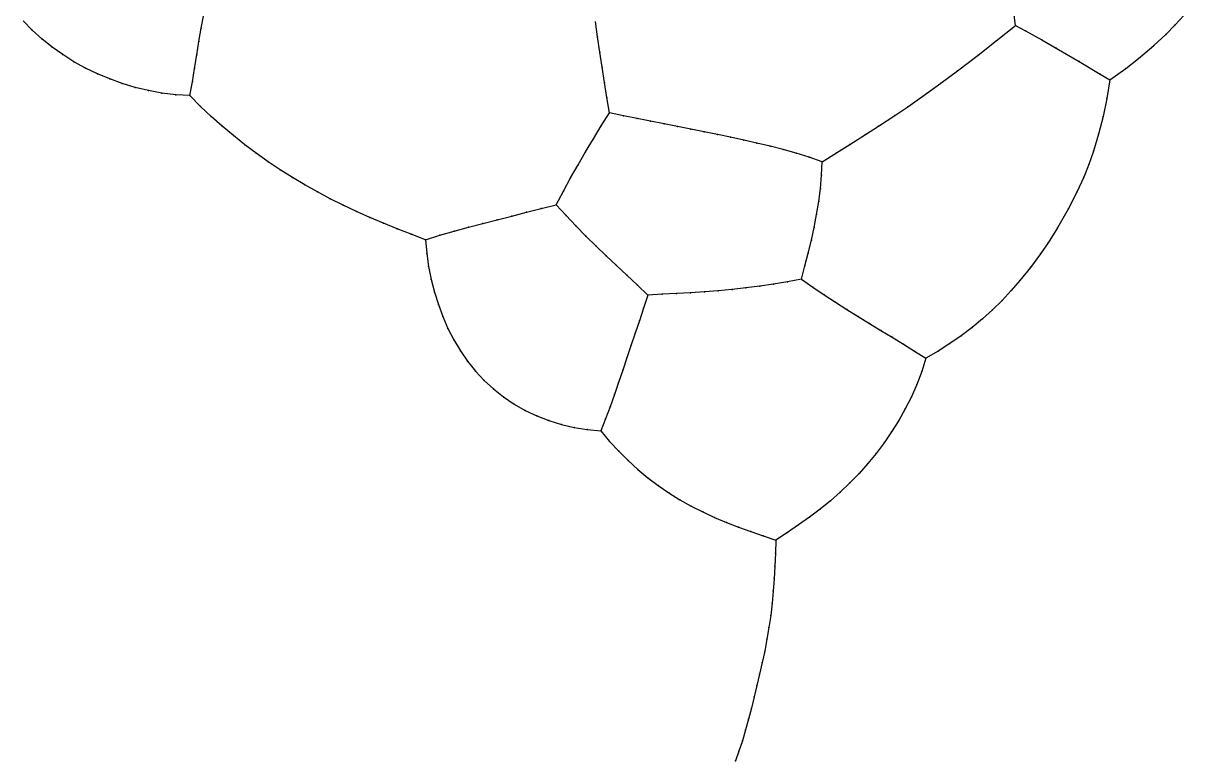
# Model space of a CAD drawing. Header units: inches. Extents: x -226 to 292, y -348 to 376.
# Drawn here: x -202.5 to 194.2, y -347.8 to -95.7 of the extents above; entities that cross this region are included whole.
import ezdxf

# ---------------------------------------------------------------- set-up
doc = ezdxf.new("R2010")
doc.units = ezdxf.units.IN
doc.header["$MEASUREMENT"] = 0
doc.layers.add('LED Branching2D$lines', color=7, linetype='Continuous')
doc.layers.add('LED Branching2D$points', color=7, linetype='Continuous')

msp = doc.modelspace()

# ---------------------------------------------------------------- linework, layer by layer
at = {"layer": 'LED Branching2D$lines'}
for p, q in [((136.62, -96.47), (135.73, -89.44)), ((-199.39, -98.06), (-202.5, -94.88)), ((-141.64, -97.36), (-140.76, -92.74)), ((-6.17, -100.41), (-6.92, -95.15)), ((191.27, -96.28), (194.18, -93.03)), ((-196.08, -101.05), (-199.39, -98.06)), ((-142.45, -101.97), (-141.64, -97.36)), ((130, -101.77), (136.62, -96.47)), ((136.62, -96.47), (140.09, -98.36)), ((140.09, -98.36), (145.67, -101.45)), ((188.05, -99.55), (191.27, -96.28)), ((-192.6, -103.86), (-196.08, -101.05)), ((-143.21, -106.58), (-142.45, -101.97)), ((-5.42, -105.61), (-6.17, -100.41)), ((123.89, -106.59), (130, -101.77)), ((145.67, -101.45), (150.58, -104.25)), ((183.99, -103.31), (188.05, -99.55)), ((-188.96, -106.46), (-192.6, -103.86)), ((-185.16, -108.86), (-188.96, -106.46)), ((-143.94, -111.18), (-143.21, -106.58)), ((-4.65, -110.77), (-5.42, -105.61)), ((116.86, -111.99), (123.89, -106.59)), ((150.58, -104.25), (158.4, -108.8)), ((178.68, -107.83), (183.99, -103.31)), ((-181.22, -111.05), (-185.16, -108.86)), ((-177.14, -113.03), (-181.22, -111.05)), ((-3.86, -115.93), (-4.65, -110.77)), ((158.4, -108.8), (165.65, -113.12)), ((174.36, -111.21), (178.68, -107.83)), ((-172.94, -114.78), (-177.14, -113.03)), ((-168.63, -116.32), (-172.94, -114.78)), ((-144.68, -115.8), (-143.94, -111.18)), ((111.18, -116.21), (116.86, -111.99)), ((165.65, -113.12), (168.91, -115.11)), ((168.91, -115.11), (174.36, -111.21)), ((-164.21, -117.64), (-168.63, -116.32)), ((-159.69, -118.73), (-164.21, -117.64)), ((-155.08, -119.59), (-159.69, -118.73)), ((-145.51, -120.46), (-144.68, -115.8)), ((-3.02, -121.1), (-3.86, -115.93)), ((106.24, -119.79), (111.18, -116.21)), ((168.91, -115.11), (167.89, -121.46)), ((-150.37, -120.18), (-155.08, -119.59)), ((-145.51, -120.46), (-150.37, -120.18)), ((-141.89, -124.13), (-145.51, -120.46)), ((-2.09, -126.34), (-3.02, -121.1)), ((99.82, -124.28), (106.24, -119.79)), ((167.89, -121.46), (166.61, -127.61)), ((-138.22, -127.61), (-141.89, -124.13)), ((-4.9, -130.82), (-2.09, -126.34)), ((2.66, -127.32), (-2.09, -126.34)), ((95.38, -127.3), (99.82, -124.28)), ((-134.49, -130.95), (-138.22, -127.61)), ((-7.61, -135.26), (-4.9, -130.82)), ((7.33, -128.27), (2.66, -127.32)), ((11.95, -129.2), (7.33, -128.27)), ((16.55, -130.13), (11.95, -129.2)), ((21.13, -131.04), (16.55, -130.13)), ((89.88, -130.91), (95.38, -127.3)), ((166.61, -127.61), (165.06, -133.63)), ((-130.67, -134.15), (-134.49, -130.95)), ((-126.78, -137.23), (-130.67, -134.15)), ((25.68, -131.94), (21.13, -131.04)), ((30.23, -132.85), (25.68, -131.94)), ((34.76, -133.77), (30.23, -132.85)), ((39.29, -134.72), (34.76, -133.77)), ((43.79, -135.68), (39.29, -134.72)), ((79.99, -137.22), (85.45, -133.77)), ((85.45, -133.77), (89.88, -130.91)), ((165.06, -133.63), (163.28, -139.5)), ((-122.82, -140.19), (-126.78, -137.23)), ((-10.26, -139.69), (-7.61, -135.26)), ((48.29, -136.68), (43.79, -135.68)), ((52.76, -137.74), (48.29, -136.68)), ((57.23, -138.87), (52.76, -137.74)), ((75.51, -140), (79.99, -137.22)), ((-118.78, -143.05), (-122.82, -140.19)), ((-12.85, -144.14), (-10.26, -139.69)), ((61.68, -140.11), (57.23, -138.87)), ((66.11, -141.47), (61.68, -140.11)), ((70.55, -143.04), (66.11, -141.47)), ((70.55, -143.04), (75.51, -140)), ((163.28, -139.5), (161.72, -143.97)), ((-114.68, -145.8), (-118.78, -143.05)), ((-110.5, -148.44), (-114.68, -145.8)), ((-15.39, -148.62), (-12.85, -144.14)), ((70.39, -147.66), (70.55, -143.04)), ((161.72, -143.97), (159.97, -148.31)), ((-106.26, -150.98), (-110.5, -148.44)), ((-17.88, -153.14), (-15.39, -148.62)), ((69.99, -152.18), (70.39, -147.66)), ((159.97, -148.31), (157.61, -153.52)), ((-101.94, -153.4), (-106.26, -150.98)), ((-97.55, -155.73), (-101.94, -153.4)), ((-20.31, -157.77), (-17.88, -153.14)), ((69.42, -156.65), (69.99, -152.18)), ((157.61, -153.52), (154.69, -159.23)), ((-93.1, -157.95), (-97.55, -155.73)), ((-88.59, -160.08), (-93.1, -157.95)), ((-25.47, -159.05), (-20.31, -157.77)), ((-16.95, -161.45), (-20.31, -157.77)), ((68.7, -161.09), (69.42, -156.65)), ((-84.01, -162.13), (-88.59, -160.08)), ((-79.38, -164.09), (-84.01, -162.13)), ((-40.45, -162.9), (-35.5, -161.62)), ((-35.5, -161.62), (-30.51, -160.34)), ((-30.51, -160.34), (-25.47, -159.05)), ((-13.58, -165), (-16.95, -161.45)), ((67.86, -165.5), (68.7, -161.09)), ((154.69, -159.23), (151.02, -165.71)), ((-74.68, -165.99), (-79.38, -164.09)), ((-69.9, -167.85), (-74.68, -165.99)), ((-55.2, -166.81), (-50.31, -165.45)), ((-50.31, -165.45), (-45.39, -164.16)), ((-45.39, -164.16), (-40.45, -162.9)), ((-10.17, -168.47), (-13.58, -165)), ((66.9, -169.89), (67.86, -165.5)), ((151.02, -165.71), (147.84, -170.8)), ((-65.01, -169.74), (-69.9, -167.85)), ((-65.01, -169.74), (-60.09, -168.21)), ((-65.01, -169.74), (-64.58, -174.38)), ((-60.09, -168.21), (-55.2, -166.81)), ((-6.71, -171.88), (-10.17, -168.47)), ((65.85, -174.28), (66.9, -169.89)), ((-64.58, -174.38), (-63.92, -178.9)), ((-3.23, -175.24), (-6.71, -171.88)), ((64.71, -178.69), (65.85, -174.28)), ((147.84, -170.8), (145.25, -174.57)), ((0.29, -178.56), (-3.23, -175.24)), ((145.25, -174.57), (141.82, -179.17)), ((-63.92, -178.9), (-63.03, -183.32)), ((3.84, -181.88), (0.29, -178.56)), ((7.41, -185.22), (3.84, -181.88)), ((63.49, -183.16), (64.71, -178.69)), ((141.82, -179.17), (138.18, -183.7)), ((-63.03, -183.32), (-61.93, -187.64)), ((11.02, -188.64), (7.41, -185.22)), ((44.51, -186.2), (39.79, -186.73)), ((49.22, -185.6), (44.51, -186.2)), ((53.95, -184.92), (49.22, -185.6)), ((58.68, -184.11), (53.95, -184.92)), ((63.49, -183.16), (58.68, -184.11)), ((63.49, -183.16), (67.4, -185.95)), ((67.4, -185.95), (71.29, -188.57)), ((138.18, -183.7), (135.21, -187.12)), ((-61.93, -187.64), (-60.61, -191.88)), ((11.02, -188.64), (9.54, -193.07)), ((15.94, -188.37), (11.02, -188.64)), ((20.77, -188.13), (15.94, -188.37)), ((25.56, -187.87), (20.77, -188.13)), ((30.32, -187.57), (25.56, -187.87)), ((35.06, -187.19), (30.32, -187.57)), ((39.79, -186.73), (35.06, -187.19)), ((71.29, -188.57), (75.16, -191.1)), ((135.21, -187.12), (132.08, -190.44)), ((-60.61, -191.88), (-59.08, -196)), ((9.54, -193.07), (8.1, -197.4)), ((75.16, -191.1), (79.02, -193.58)), ((79.02, -193.58), (82.88, -196)), ((128.8, -193.64), (125.38, -196.72)), ((132.08, -190.44), (128.8, -193.64)), ((-59.08, -196), (-57.32, -200.02)), ((8.1, -197.4), (6.67, -201.69)), ((82.88, -196), (86.74, -198.37)), ((125.38, -196.72), (121.81, -199.68)), ((-57.32, -200.02), (-55.33, -203.9)), ((6.67, -201.69), (5.24, -205.93)), ((86.74, -198.37), (90.6, -200.71)), ((90.6, -200.71), (94.46, -203.05)), ((121.81, -199.68), (118.11, -202.52)), ((-55.33, -203.9), (-53.08, -207.64)), ((5.24, -205.93), (3.83, -210.14)), ((94.46, -203.05), (98.33, -205.38)), ((98.33, -205.38), (102.17, -207.76)), ((114.26, -205.22), (110.26, -207.79)), ((118.11, -202.52), (114.26, -205.22)), ((-53.08, -207.64), (-50.6, -211.22)), ((3.83, -210.14), (2.43, -214.32)), ((102.17, -207.76), (106.04, -210.23)), ((106.04, -210.23), (104.62, -214.81)), ((110.26, -207.79), (106.04, -210.23)), ((-50.6, -211.22), (-47.86, -214.61)), ((-47.86, -214.61), (-44.89, -217.79)), ((-44.89, -217.79), (-41.7, -220.74)), ((2.43, -214.32), (1.01, -218.49)), ((104.62, -214.81), (102.95, -219.19)), ((-41.7, -220.74), (-38.3, -223.45)), ((1.01, -218.49), (-0.41, -222.64)), ((102.95, -219.19), (101.06, -223.42)), ((-38.3, -223.45), (-34.69, -225.89)), ((-34.69, -225.89), (-30.89, -228.06)), ((-0.41, -222.64), (-1.88, -226.79)), ((101.06, -223.42), (98.99, -227.52)), ((-30.89, -228.06), (-26.92, -229.94)), ((-26.92, -229.94), (-22.81, -231.53)), ((-1.88, -226.79), (-3.44, -230.92)), ((98.99, -227.52), (96.74, -231.5)), ((-22.81, -231.53), (-18.56, -232.84)), ((-18.56, -232.84), (-14.2, -233.89)), ((-14.2, -233.89), (-9.73, -234.64)), ((-3.44, -230.92), (-5.11, -235.08)), ((96.74, -231.5), (94.33, -235.37)), ((-9.73, -234.64), (-5.11, -235.08)), ((-5.11, -235.08), (-2.06, -238.68)), ((94.33, -235.37), (91.76, -239.12)), ((-2.06, -238.68), (1.08, -242.03)), ((91.76, -239.12), (89.05, -242.76)), ((1.08, -242.03), (4.31, -245.19)), ((4.31, -245.19), (7.63, -248.2)), ((89.05, -242.76), (86.18, -246.25)), ((7.63, -248.2), (11.04, -251.06)), ((83.18, -249.62), (80.05, -252.87)), ((86.18, -246.25), (83.18, -249.62)), ((11.04, -251.06), (14.57, -253.75)), ((14.57, -253.75), (18.22, -256.26)), ((80.05, -252.87), (76.78, -255.98)), ((18.22, -256.26), (21.98, -258.58)), ((76.78, -255.98), (73.39, -258.98)), ((21.98, -258.58), (25.83, -260.74)), ((25.83, -260.74), (29.76, -262.75)), ((73.39, -258.98), (69.89, -261.84)), ((29.76, -262.75), (33.76, -264.62)), ((33.76, -264.62), (37.83, -266.36)), ((66.26, -264.58), (62.53, -267.22)), ((69.89, -261.84), (66.26, -264.58)), ((37.83, -266.36), (41.95, -267.98)), ((41.95, -267.98), (46.15, -269.5)), ((46.15, -269.5), (50.41, -270.94)), ((62.53, -267.22), (58.71, -269.81)), ((50.41, -270.94), (54.76, -272.4)), ((54.76, -272.4), (54.68, -276.91)), ((58.71, -269.81), (54.76, -272.4)), ((54.68, -276.91), (54.45, -281.28)), ((54.45, -281.28), (54.17, -285.57)), ((54.17, -285.57), (53.84, -289.8)), ((53.84, -289.8), (53.46, -293.98)), ((53.46, -293.98), (52.98, -298.12)), ((52.98, -298.12), (52.39, -302.22)), ((52.39, -302.22), (51.7, -306.28)), ((51.7, -306.28), (50.93, -310.3)), ((50.93, -310.3), (50.09, -314.27)), ((50.09, -314.27), (49.17, -318.19)), ((49.17, -318.19), (48.26, -322.09)), ((48.26, -322.09), (47.35, -325.96)), ((47.35, -325.96), (46.4, -329.79)), ((46.4, -329.79), (45.42, -333.57)), ((45.42, -333.57), (44.37, -337.29)), ((43.3, -340.95), (42.12, -344.48)), ((44.37, -337.29), (43.3, -340.95)), ((42.12, -344.48), (41, -347.82))]:
    msp.add_line(p, q, dxfattribs=at)
at = {"layer": 'LED Branching2D$points'}
for p in [(-199.39, -98.06), (-141.64, -97.36), (136.62, -96.47), (140.09, -98.36), (191.27, -96.28), (-196.08, -101.05), (-142.45, -101.97), (-6.17, -100.41), (130, -101.77), (145.67, -101.45), (188.05, -99.55), (-192.6, -103.86), (-188.96, -106.46), (-143.21, -106.58), (-5.42, -105.61), (123.89, -106.59), (150.58, -104.25), (183.99, -103.31), (-185.16, -108.86), (-181.22, -111.05), (-4.65, -110.77), (158.4, -108.8), (178.68, -107.83), (-177.14, -113.03), (-172.94, -114.78), (-143.94, -111.18), (116.86, -111.99), (165.65, -113.12), (174.36, -111.21), (-168.63, -116.32), (-164.21, -117.64), (-159.69, -118.73), (-144.68, -115.8), (-3.86, -115.93), (111.18, -116.21), (168.91, -115.11), (-155.08, -119.59), (-150.37, -120.18), (-145.51, -120.46), (-3.02, -121.1), (106.24, -119.79), (167.89, -121.46), (-141.89, -124.13), (-2.09, -126.34), (99.82, -124.28), (-138.22, -127.61), (-4.9, -130.82), (2.66, -127.32), (7.33, -128.27), (11.95, -129.2), (16.55, -130.13), (95.38, -127.3), (166.61, -127.61), (-134.49, -130.95), (-130.67, -134.15), (21.13, -131.04), (25.68, -131.94), (30.23, -132.85), (34.76, -133.77), (39.29, -134.72), (85.45, -133.77), (89.88, -130.91), (165.06, -133.63), (-126.78, -137.23), (-7.61, -135.26), (43.79, -135.68), (48.29, -136.68), (52.76, -137.74), (79.99, -137.22), (-122.82, -140.19), (-10.26, -139.69), (57.23, -138.87), (61.68, -140.11), (66.11, -141.47), (75.51, -140), (163.28, -139.5), (-118.78, -143.05), (-114.68, -145.8), (-12.85, -144.14), (70.55, -143.04), (161.72, -143.97), (-110.5, -148.44), (-15.39, -148.62), (70.39, -147.66), (159.97, -148.31), (-106.26, -150.98), (-101.94, -153.4), (-17.88, -153.14), (69.99, -152.18), (157.61, -153.52), (-97.55, -155.73), (-93.1, -157.95), (-20.31, -157.77), (69.42, -156.65), (-88.59, -160.08), (-84.01, -162.13), (-35.5, -161.62), (-30.51, -160.34), (-25.47, -159.05), (-16.95, -161.45), (68.7, -161.09), (154.69, -159.23), (-79.38, -164.09), (-74.68, -165.99), (-50.31, -165.45), (-45.39, -164.16), (-40.45, -162.9), (-13.58, -165), (67.86, -165.5), (151.02, -165.71), (-69.9, -167.85), (-65.01, -169.74), (-60.09, -168.21), (-55.2, -166.81), (-10.17, -168.47), (66.9, -169.89), (-64.58, -174.38), (-6.71, -171.88), (65.85, -174.28), (147.84, -170.8), (-3.23, -175.24), (145.25, -174.57), (-63.92, -178.9), (0.29, -178.56), (3.84, -181.88), (64.71, -178.69), (141.82, -179.17), (-63.03, -183.32), (7.41, -185.22), (44.51, -186.2), (49.22, -185.6), (53.95, -184.92), (58.68, -184.11), (63.49, -183.16), (67.4, -185.95), (138.18, -183.7), (-61.93, -187.64), (11.02, -188.64), (15.94, -188.37), (20.77, -188.13), (25.56, -187.87), (30.32, -187.57), (35.06, -187.19), (39.79, -186.73), (71.29, -188.57), (135.21, -187.12), (-60.61, -191.88), (9.54, -193.07), (75.16, -191.1), (79.02, -193.58), (128.8, -193.64), (132.08, -190.44), (-59.08, -196), (8.1, -197.4), (82.88, -196), (125.38, -196.72), (-57.32, -200.02), (6.67, -201.69), (86.74, -198.37), (90.6, -200.71), (121.81, -199.68), (-55.33, -203.9), (5.24, -205.93), (94.46, -203.05), (98.33, -205.38), (114.26, -205.22), (118.11, -202.52), (-53.08, -207.64), (3.83, -210.14), (102.17, -207.76), (106.04, -210.23), (110.26, -207.79), (-50.6, -211.22), (-47.86, -214.61), (-44.89, -217.79), (2.43, -214.32), (104.62, -214.81), (-41.7, -220.74), (1.01, -218.49), (102.95, -219.19), (-38.3, -223.45), (-34.69, -225.89), (-0.41, -222.64), (101.06, -223.42), (-30.89, -228.06), (-26.92, -229.94), (-1.88, -226.79), (98.99, -227.52), (-22.81, -231.53), (-18.56, -232.84), (-14.2, -233.89), (-3.44, -230.92), (96.74, -231.5), (-9.73, -234.64), (-5.11, -235.08), (94.33, -235.37), (-2.06, -238.68), (91.76, -239.12), (1.08, -242.03), (4.31, -245.19), (89.05, -242.76), (7.63, -248.2), (83.18, -249.62), (86.18, -246.25), (11.04, -251.06), (14.57, -253.75), (80.05, -252.87), (18.22, -256.26), (76.78, -255.98), (21.98, -258.58), (25.83, -260.74), (73.39, -258.98), (29.76, -262.75), (33.76, -264.62), (66.26, -264.58), (69.89, -261.84), (37.83, -266.36), (41.95, -267.98), (46.15, -269.5), (62.53, -267.22), (50.41, -270.94), (54.76, -272.4), (58.71, -269.81), (54.68, -276.91), (54.45, -281.28), (54.17, -285.57), (53.84, -289.8), (53.46, -293.98), (52.98, -298.12), (52.39, -302.22), (51.7, -306.28), (50.93, -310.3), (50.09, -314.27), (49.17, -318.19), (48.26, -322.09), (47.35, -325.96), (46.4, -329.79), (45.42, -333.57), (43.3, -340.95), (44.37, -337.29), (42.12, -344.48), (41, -347.82)]:
    msp.add_point(p, dxfattribs=at)

doc.saveas('drawing.dxf')
